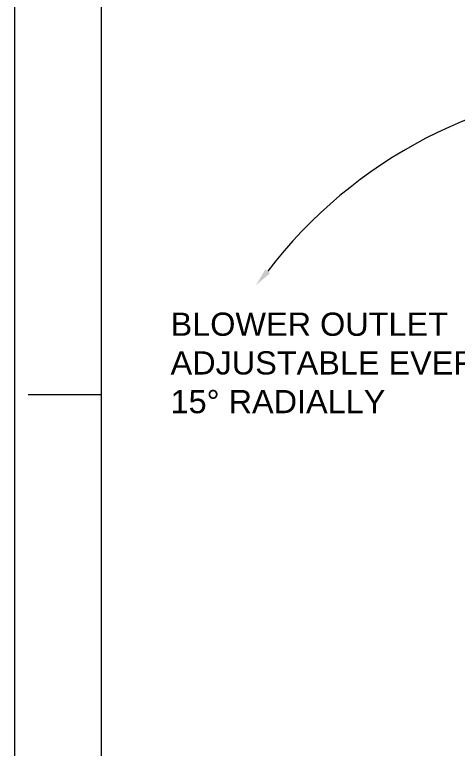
# Model space of a CAD drawing. Header units: millimetres. Extents: x 2 to 671028, y -1 to 511258.
# Drawn here: x 2 to 72679, y 69772 to 190165 of the extents above; entities that cross this region are included whole.
import ezdxf
from ezdxf.enums import TextEntityAlignment as Align

# ---------------------------------------------------------------- set-up
doc = ezdxf.new("R2010")
doc.units = ezdxf.units.MM
doc.header["$LTSCALE"] = 25.4
doc.layers.add('Title Block', color=7, linetype='Continuous', lineweight=5)
doc.styles.add('ACANSTS', font='romans.shx', dxfattribs={"height": 25.4})
doc.styles.add('Roman', font='arial.ttf')

# ---------------------------------------------------------------- blocks, each defined once
blk = doc.blocks.new('LONE STAR BLOWER TITLE BLOCK (SIZE A)')
at = {"layer": 'Title Block', "lineweight": 15}
for p, q in [((0, 457.2), (0, 0)), ((12.7, 444.5), (12.7, 12.7)), ((1.98, 114.3), (12.7, 114.3))]:
    blk.add_line(p, q, dxfattribs=at)
at = {"layer": 'Title Block', "lineweight": 15, "style": 'ACANSTS'}
for tag, p, height in [('DRAWN_BY', (375.45, 58.16), 3.43), ('DRAWN_DATE', (402.66, 58.47), 3.43), ('DRAWING_SUBTITLE', (450.18, 50.21), 5.14), ('CHECKED_BY', (376.02, 49.37), 3.43), ('CHECK_DATE', (402.18, 49.5), 3.43), ('ENGINEER', (375.87, 40.95), 3.43), ('ENG_DATE', (401.95, 40.92), 3.43), ('DRAWING_SUBTITLE', (450.12, 39.35), 5.14), ('MANUFACTURING', (375.76, 32.38), 3.43), ('MFG_DATE', (401.98, 32.46), 3.43), ('CONTROL', (375.76, 23.81), 3.43), ('CONTROL_DATE', (401.98, 23.88), 3.43), ('CAGE_CODE', (455.36, 23.27), 3.43), ('MODEL_FILE_NAME', (230.14, 15.52), 3.43), ('APPROVED_BY', (375.47, 14.54), 3.43), ('APPROVAL_DATE', (401.77, 14.47), 3.43)]:
    blk.add_attdef(tag, p, '', height=height, dxfattribs=at)
at = {"layer": 'Title Block', "lineweight": 15, "style": 'Roman', "flags": 8}
for tag, height, p in [('DWG_NUMBER', 7.14, (484.29, 29.15)), ('SCALE', 3.43, (459.83, 17.88)), ('SHEETNUMBER', 3.43, (539.89, 17.88)), ('TOTA_SHEETS', 3.43, (556.11, 17.82))]:
    blk.add_attdef(tag, text='', height=height, dxfattribs=at).set_placement(p, align=Align.TOP_LEFT)
at = {"layer": 'Title Block', "lineweight": 15, "style": 'ACANSTS'}
blk.add_attdef('REVISION', text='', height=3.43, dxfattribs=at).set_placement((580.38, 22.69), align=Align.CENTER)

msp = doc.modelspace()

# ---------------------------------------------------------------- linework, layer by layer
at = {"color": 7, "lineweight": 5}
msp.add_arc((103213.23, 101010.37), 77562.12, 41.5652932, 142.6667177, dxfattribs=at)
at = {"color": 7, "linetype": 'Continuous', "lineweight": 5}
msp.add_solid([(41925.91, 147723.15), (39593.15, 145744.11), (41157.96, 148372.74)], dxfattribs=at)
msp.add_solid([(41925.91, 147723.15), (39593.15, 145744.11), (41157.96, 148372.74)], dxfattribs=at)

# ---------------------------------------------------------------- block references
at = {"xscale": 1118.237794126772, "yscale": 1118.237794126772, "zscale": 1118.237794126772}
msp.add_blockref('LONE STAR BLOWER TITLE BLOCK (SIZE A)', (1.55, -0.56), dxfattribs=at)

# ---------------------------------------------------------------- texts
at = {"color": 7, "lineweight": 5, "insert": (25598.22, 141278.14), "char_height": 3810, "attachment_point": 1, "style": 'Roman'}
msp.add_mtext('BLOWER OUTLET\\PADJUSTABLE EVERY \\P15%%D RADIALLY', dxfattribs=at)

doc.saveas('drawing.dxf')
